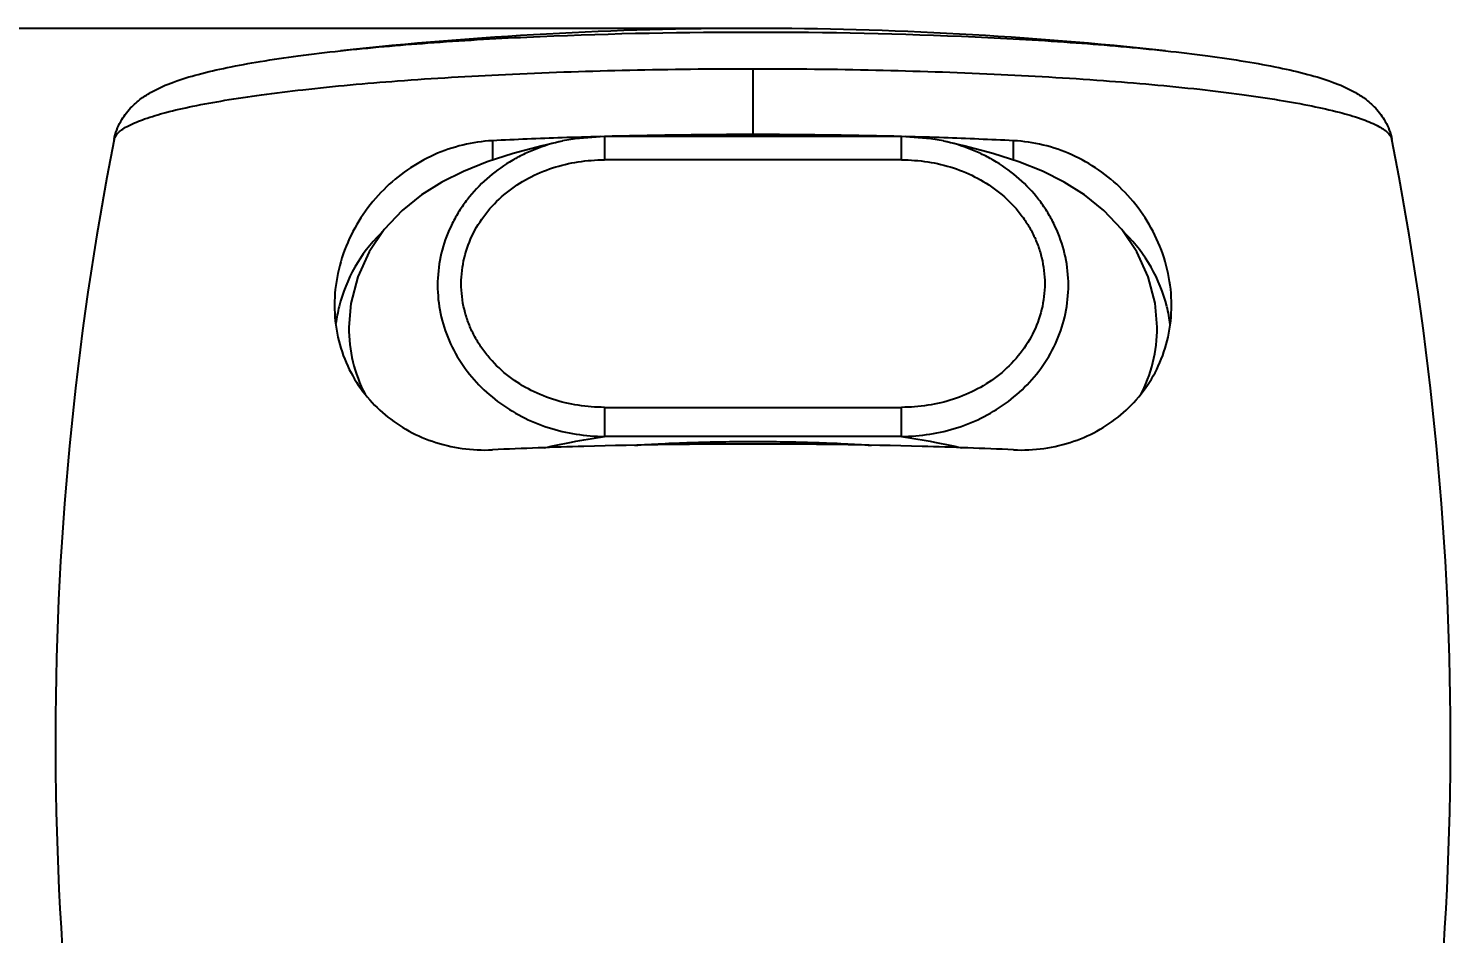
# Model space of a CAD drawing. Header units: millimetres. Extents: x 5797 to 6304, y 25737 to 26121.
# Drawn here: x 6175.1 to 6229.1, y 26055.3 to 26089.7 of the extents above; entities that cross this region are included whole.
import ezdxf

# ---------------------------------------------------------------- set-up
doc = ezdxf.new("R2010")
doc.units = ezdxf.units.MM
doc.styles.get("Standard").update_dxf_attribs({"font": ''})
doc.styles.get('Standard').set_extended_font_data('SimSun')
doc.dimstyles.new('副本 ISO-25-2bei', dxfattribs={"dimscale": 1.7, "dimtxt": 5, "dimasz": 5, "dimexe": 0.5, "dimexo": 0.625, "dimgap": 2, "dimtad": 1, "dimlfac": 0.0393, "dimdsep": 46, "dimtxsty": 'Standard', "dimcen": 2.5, "dimclrd": 1, "dimclre": 1, "dimclrt": 3, "dimadec": 0, "dimazin": 0, "dimtfac": 1, "dimtmove": 0, "dimatfit": 3, "dimfxl": 0, "dimarcsym": 0})

# ---------------------------------------------------------------- blocks, each defined once
blk = doc.blocks.new('*D5')
at = {"color": 1, "lineweight": -2, "transparency": 16777216}
for p, q in [((6201.567, 26089.704), (6140.697, 26089.704)), ((6141.547, 26081.204), (6141.547, 25771.356)), ((6201.567, 25762.856), (6140.697, 25762.856))]:
    blk.add_line(p, q, dxfattribs=at)
at = {"color": 1, "transparency": 16777216}
for points in [[(6140.13, 26081.204), (6142.963, 26081.204), (6141.547, 26089.704)], [(6140.13, 25771.356), (6142.963, 25771.356), (6141.547, 25762.856)]]:
    blk.add_solid(points, dxfattribs=at)
at = {"layer": 'Defpoints', "color": 0, "transparency": 16777216}
for p in [(6202.63, 26089.704), (6141.547, 25762.856), (6202.63, 25762.856)]:
    blk.add_point(p, dxfattribs=at)
at = {"color": 3, "transparency": 16777216, "insert": (6132.197, 25926.28), "char_height": 8.5, "attachment_point": 5, "rotation": 90}
blk.add_mtext('326.8', dxfattribs=at)

msp = doc.modelspace()

# ---------------------------------------------------------------- linework, layer by layer
at = {"color": 7, "linetype": 'Continuous'}
for p, q in [((6202.304, 26089.569), (6202.63, 26089.569)), ((6202.28, 26088.174), (6202.63, 26088.175)), ((6202.63, 26088.175), (6202.63, 26085.672)), ((6196.989, 26085.599), (6196.989, 26084.712)), ((6208.271, 26085.599), (6196.989, 26085.599)), ((6208.271, 26084.712), (6208.271, 26085.599)), ((6192.73, 26085.438), (6192.73, 26084.696)), ((6195.395, 26085.428), (6195.384, 26085.426)), ((6209.876, 26085.426), (6209.866, 26085.428)), ((6212.53, 26084.697), (6212.53, 26085.438)), ((6208.271, 26084.712), (6196.989, 26084.712)), ((6188.476, 26081.851), (6188.476, 26081.904)), ((6196.989, 26075.308), (6196.989, 26074.2)), ((6196.989, 26075.308), (6208.271, 26075.308)), ((6208.271, 26074.2), (6208.271, 26075.308)), ((6208.271, 26074.2), (6196.989, 26074.2))]:
    msp.add_line(p, q, dxfattribs=at)
for points in [[(6196.989, 26085.599), (6195.873, 26085.516), (6195.395, 26085.428)], [(6209.866, 26085.428), (6209.392, 26085.516), (6208.271, 26085.599)], [(6195.384, 26085.426), (6194.615, 26085.247), (6193.514, 26084.951), (6192.53, 26084.631), (6191.633, 26084.275), (6190.807, 26083.866), (6190.032, 26083.381), (6189.297, 26082.788), (6188.62, 26082.064), (6188.045, 26081.214), (6187.614, 26080.261), (6187.357, 26079.254), (6187.28, 26078.352)], [(6217.98, 26078.351), (6217.902, 26079.261), (6217.643, 26080.268), (6217.211, 26081.22), (6216.636, 26082.069), (6215.959, 26082.792), (6215.223, 26083.384), (6214.449, 26083.868), (6213.623, 26084.276), (6212.727, 26084.633), (6211.742, 26084.952), (6210.642, 26085.248), (6209.876, 26085.426)]]:
    msp.add_lwpolyline(points, dxfattribs=at)
for centre, radius, start, end in [((6202.636, 25944.598), 145.106, 90.00228, 96.20225), ((6202.624, 25944.598), 145.106, 83.79766, 89.99772), ((6294.471, 26062.621), 118.341, 168.85897, 191.61694), ((6201.538, 25906.831), 178.824, 91.97344, 92.82344), ((6202.154, 25890.174), 195.492, 91.55801, 91.98565), ((6202.589, 25872.921), 212.751, 89.98888, 91.43149), ((6202.638, 25870.27), 215.402, 88.57739, 90.00224), ((6203.056, 25888.556), 197.111, 88.01597, 88.44046), ((6203.559, 25902.944), 182.714, 87.18561, 88.01737), ((6110.789, 26062.621), 118.341, 348.38306, 11.14103), ((6192.679, 26077.692), 5.951, 134.9413, 165.8701), ((6192.981, 26077.393), 6.375, 133.8337, 134.966), ((6212.278, 26077.393), 6.376, 45.034, 46.1826), ((6212.58, 26077.692), 5.951, 14.1425, 45.0586), ((6192.67, 26077.696), 5.94, 165.8894, 172.289), ((6212.591, 26077.696), 5.939, 7.3011, 14.1233), ((6192.703, 26078.313), 5.423, 179.5913, 207.5421), ((6212.556, 26078.313), 5.424, 331.7336, 0.4053), ((6201.94, 25872.927), 200.978, 91.63386, 92.62648), ((6202.616, 25846.893), 227.02, 89.99645, 91.61714), ((6202.694, 25850.432), 223.482, 88.37003, 90.01632), ((6203.489, 25877.452), 196.45, 87.36208, 88.37758)]:
    msp.add_arc(centre, radius, start, end, dxfattribs=at)
for points, knots in [([(6186.959, 26088.855), (6188.063, 26088.975), (6190.42, 26089.181), (6195.534, 26089.479), (6199.547, 26089.564), (6202.304, 26089.569)], [0, 0, 0, 0, 0.216917, 0.461627, 1, 1, 1, 1]), ([(6202.63, 26089.569), (6205.446, 26089.569), (6209.544, 26089.486), (6214.767, 26089.187), (6217.174, 26088.978), (6218.301, 26088.855)], [0, 0, 0, 0, 0.538331, 0.783222, 1, 1, 1, 1]), ([(6178.36, 26085.488), (6178.407, 26085.727), (6178.567, 26086.161), (6178.951, 26086.674), (6179.365, 26087.039), (6179.911, 26087.38), (6180.638, 26087.693), (6181.6, 26087.983), (6182.701, 26088.236), (6183.968, 26088.465), (6185.405, 26088.676), (6186.421, 26088.797), (6186.957, 26088.855)], [0, 0, 0, 0, 0.074999, 0.139735, 0.195303, 0.244127, 0.337304, 0.437921, 0.553018, 0.684949, 0.834129, 1, 1, 1, 1]), ([(6218.304, 26088.855), (6218.839, 26088.797), (6219.855, 26088.675), (6221.292, 26088.465), (6222.559, 26088.236), (6223.66, 26087.983), (6224.622, 26087.693), (6225.349, 26087.38), (6225.895, 26087.039), (6226.309, 26086.674), (6226.693, 26086.161), (6226.853, 26085.727), (6226.9, 26085.488)], [0, 0, 0, 0, 0.165867, 0.315045, 0.446974, 0.562068, 0.662685, 0.755862, 0.804683, 0.860272, 0.92499, 1, 1, 1, 1]), ([(6178.36, 26085.488), (6178.38, 26085.589), (6178.493, 26085.738), (6178.698, 26085.893), (6179.022, 26086.08), (6179.569, 26086.297), (6180.386, 26086.537), (6181.406, 26086.769), (6182.619, 26086.99), (6184.015, 26087.197), (6186.203, 26087.465), (6189.29, 26087.742), (6193.335, 26087.983), (6197.72, 26088.135), (6200.74, 26088.172), (6202.28, 26088.174)], [0, 0, 0, 0, 0.012711, 0.021347, 0.031829, 0.058712, 0.093701, 0.13672, 0.187502, 0.245658, 0.310709, 0.459168, 0.627665, 0.810133, 1, 1, 1, 1]), ([(6202.63, 26088.175), (6204.187, 26088.175), (6207.243, 26088.142), (6211.683, 26087.994), (6215.786, 26087.756), (6218.922, 26087.479), (6221.146, 26087.21), (6222.566, 26087.002), (6223.8, 26086.78), (6224.838, 26086.547), (6225.669, 26086.305), (6226.226, 26086.086), (6226.557, 26085.897), (6226.764, 26085.741), (6226.88, 26085.59), (6226.9, 26085.488)], [0, 0, 0, 0, 0.189171, 0.371373, 0.539902, 0.688594, 0.753793, 0.812105, 0.863032, 0.906177, 0.941262, 0.968198, 0.978692, 0.987327, 1, 1, 1, 1]), ([(6192.73, 26085.438), (6191.973, 26085.4), (6190.44, 26085.025), (6188.474, 26083.661), (6187.316, 26081.967), (6186.818, 26080.409), (6186.73, 26079.589), (6186.73, 26079.185)], [0, 0, 0, 0, 0.239688, 0.485559, 0.741616, 0.87197, 1, 1, 1, 1]), ([(6195.384, 26085.426), (6195.032, 26085.348), (6194.512, 26085.191), (6193.854, 26084.897), (6193.223, 26084.55), (6192.494, 26084.015), (6191.874, 26083.357), (6191.462, 26082.768), (6191.108, 26082.141), (6190.787, 26081.295), (6190.618, 26080.222), (6190.674, 26079.136), (6190.952, 26078.083), (6191.436, 26077.107), (6192.099, 26076.24), (6192.91, 26075.51), (6193.836, 26074.932), (6194.844, 26074.515), (6195.904, 26074.264), (6196.627, 26074.203), (6196.989, 26074.2)], [0, 0, 0, 0, 0.062436, 0.093655, 0.124858, 0.187167, 0.249427, 0.28058, 0.311734, 0.373972, 0.436263, 0.498638, 0.561118, 0.623699, 0.686381, 0.749132, 0.811905, 0.874662, 0.937372, 1, 1, 1, 1]), ([(6208.271, 26074.2), (6208.633, 26074.203), (6209.356, 26074.264), (6210.416, 26074.515), (6211.424, 26074.932), (6212.35, 26075.51), (6213.161, 26076.241), (6213.824, 26077.107), (6214.308, 26078.084), (6214.586, 26079.137), (6214.642, 26080.223), (6214.472, 26081.296), (6214.151, 26082.142), (6213.798, 26082.768), (6213.385, 26083.358), (6212.766, 26084.016), (6212.037, 26084.55), (6211.406, 26084.897), (6210.748, 26085.191), (6210.228, 26085.348), (6209.876, 26085.426)], [0, 0, 0, 0, 0.062628, 0.125343, 0.188108, 0.25089, 0.313655, 0.376348, 0.43894, 0.501425, 0.563801, 0.626088, 0.688318, 0.719467, 0.750617, 0.812861, 0.875159, 0.906357, 0.937571, 1, 1, 1, 1]), ([(6218.53, 26079.186), (6218.53, 26079.591), (6218.442, 26080.41), (6217.943, 26081.968), (6216.787, 26083.661), (6215.13, 26084.807), (6213.667, 26085.309), (6212.909, 26085.419), (6212.53, 26085.438)], [0, 0, 0, 0, 0.127906, 0.258112, 0.513851, 0.75954, 0.880161, 1, 1, 1, 1]), ([(6196.989, 26075.308), (6196.655, 26075.31), (6195.987, 26075.358), (6195.01, 26075.59), (6194.084, 26075.981), (6193.244, 26076.532), (6192.648, 26077.12), (6192.252, 26077.655), (6192.001, 26078.087), (6191.801, 26078.545), (6191.607, 26079.18), (6191.505, 26080.011), (6191.628, 26081.006), (6191.976, 26081.947), (6192.529, 26082.785), (6193.244, 26083.489), (6194.084, 26084.04), (6195.01, 26084.431), (6195.987, 26084.663), (6196.655, 26084.71), (6196.989, 26084.712)], [0, 0, 0, 0, 0.062696, 0.125367, 0.18799, 0.250543, 0.31301, 0.344251, 0.375472, 0.406675, 0.437862, 0.500103, 0.562343, 0.624628, 0.686993, 0.749459, 0.81201, 0.874633, 0.937304, 1, 1, 1, 1]), ([(6208.271, 26084.712), (6208.604, 26084.711), (6209.273, 26084.663), (6210.25, 26084.431), (6211.175, 26084.039), (6212.015, 26083.489), (6212.612, 26082.901), (6213.008, 26082.366), (6213.259, 26081.934), (6213.458, 26081.476), (6213.652, 26080.841), (6213.755, 26080.01), (6213.632, 26079.015), (6213.284, 26078.074), (6212.731, 26077.236), (6212.015, 26076.532), (6211.175, 26075.981), (6210.25, 26075.59), (6209.273, 26075.358), (6208.604, 26075.31), (6208.271, 26075.308)], [0, 0, 0, 0, 0.062696, 0.125367, 0.18799, 0.250543, 0.31301, 0.344251, 0.375472, 0.406675, 0.437862, 0.500103, 0.562343, 0.624628, 0.686993, 0.749459, 0.81201, 0.874633, 0.937304, 1, 1, 1, 1]), ([(6186.73, 26079.185), (6186.73, 26078.779), (6186.815, 26077.983), (6187.191, 26076.871), (6187.773, 26075.899), (6188.778, 26074.817), (6190.437, 26073.865), (6191.963, 26073.658), (6192.73, 26073.694)], [0, 0, 0, 0, 0.134053, 0.261764, 0.38485, 0.505265, 0.746417, 1, 1, 1, 1]), ([(6212.53, 26073.694), (6213.297, 26073.658), (6214.823, 26073.865), (6216.483, 26074.817), (6217.487, 26075.9), (6218.07, 26076.872), (6218.445, 26077.984), (6218.53, 26078.78), (6218.53, 26079.186)], [0, 0, 0, 0, 0.253589, 0.494697, 0.615182, 0.738206, 0.866029, 1, 1, 1, 1]), ([(6194.698, 26073.77), (6195.043, 26073.853), (6195.804, 26074.01), (6196.571, 26074.137), (6196.989, 26074.2)], [0, 0, 0, 0, 0.45667, 1, 1, 1, 1]), ([(6208.271, 26074.2), (6208.689, 26074.137), (6209.455, 26074.01), (6210.217, 26073.853), (6210.562, 26073.77)], [0, 0, 0, 0, 0.54333, 1, 1, 1, 1]), ([(6198.132, 26073.866), (6198.472, 26073.89), (6199.18, 26073.933), (6200.68, 26073.993), (6201.84, 26074.01), (6202.63, 26074.01)], [0, 0, 0, 0, 0.226772, 0.473276, 1, 1, 1, 1]), ([(6202.63, 26074.01), (6203.42, 26074.01), (6204.58, 26073.993), (6206.08, 26073.933), (6206.788, 26073.89), (6207.128, 26073.866)], [0, 0, 0, 0, 0.526725, 0.773228, 1, 1, 1, 1])]:
    msp.add_open_spline(points, degree=3, knots=knots, dxfattribs=at)

# ---------------------------------------------------------------- dimensions: what is measured, and where the dimension line sits
dim = msp.add_linear_dim(base=(6141.547, 25762.856), p1=(6202.63, 26089.704), p2=(6202.63, 25762.856), angle=90, dimstyle='副本 ISO-25-2bei', override={"dimgap": 3, "dimdec": 1, "dimlfac": 1})
dim.commit()
dim.dimension.update_dxf_attribs({"geometry": '*D5', "text_midpoint": (6141.547, 25926.28), "dimtype": 160})

doc.saveas('drawing.dxf')
